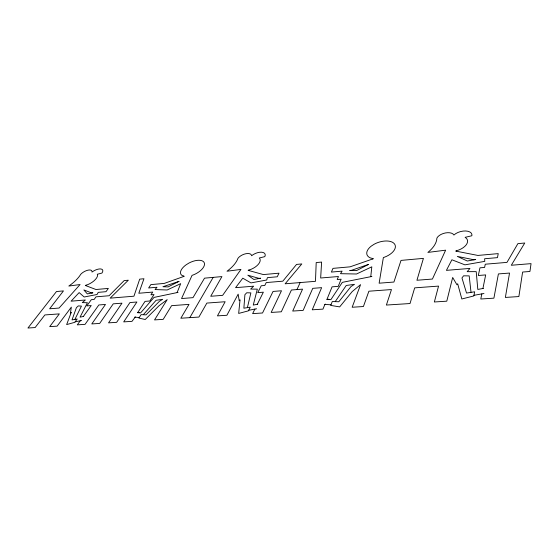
<?xml version="1.0" encoding="UTF-8"?>
<svg xmlns="http://www.w3.org/2000/svg" width="559" height="559" viewBox="0 0 559 559"><rect width="100%" height="100%" fill="white"/><g stroke="black" fill="none" stroke-linecap="round" stroke-linejoin="round"><path stroke-width="0.84" d="M372.65 258.985L372.699 258.51M481.823 293.894L480.782 299.009L493.904 298.164L498.404 273.924L509.529 273.065L505.371 297.43L518.871 296.563L522.609 272.044L529.932 271.478L531.05 263.638L511.296 265.252L524.747 243.011L517.879 243.654L506.964 262.388L485.268 264.211L484.597 267.447L479.957 267.824L478.322 275.489L485.673 274.916L482.92 288.493M247.427 307.478L250.872 292.895L246.736 292.762L244.905 294.684L243.871 308.205L250.257 307.157L248.378 310.853L238.665 313.438L240.035 299.82L239.196 300.707L238.155 294.146L226.891 315.276L217.444 315.877L225.151 301.734L206.865 303.076L198.906 317.065L180.83 318.225L189.012 304.382L171.599 305.661L163.193 319.357L154.536 319.909L167.183 299.652L158.952 305.808L145.228 319.496L138.898 318.092L141.134 314.626L146.004 314.864L159.469 301.266L162.669 299.331L156.115 300.274L143.439 314.591M183.562 276.53L183.729 276.104M325.597 304.138L324.884 304.403L322.955 309.12L312.257 309.805L321.642 287.654L312.747 288.346L303.153 310.392L292.713 311.056L302.552 289.143L291.414 290.002L281.317 311.789L271.171 312.439L281.498 290.778L273.051 291.435L262.534 312.991L252.633 313.627L254.904 309.092M483.43 288.395L477.812 289.429L476.212 271.639L467.184 271.66L469.951 268.418L446.41 270.353L451.896 259.774L464.92 264.847L484.751 261.367L484.625 258.747L497.468 257.636L498.237 253.618L477.875 255.435L455.592 251.068L459.149 249.866A13.702 7.442 -15 0 0 466.569 238.483L465.13 237.337L471.894 235.744A10.244 5.506 -14.8 0 0 465.661 230.979A10.244 5.506 -14.8 0 0 453.915 235.025A9.098 4.884 -15.5 0 0 445.53 232.928A9.098 4.884 -15.5 0 0 436.886 238.127A32.911 17.671 -17.4 0 1 427.88 252.416L445.635 250.173L432.428 279.053L416.93 280.255L423.422 258.377L401.013 260.403L393.927 282.043L379.128 283.189L383.376 257.517L384.431 257.21A14.876 8.001 -18.5 0 0 394.437 243.85A14.876 8.001 -18.5 0 0 374.195 244.206L371.211 246.149A14.876 8.001 -18.5 0 0 370.554 257.978L373.468 258.698L350.06 266.839L332.968 268.369L331.41 272.079L342.094 271.15L340.501 273.693L356.523 274.001L371.812 266.825L370.771 276.565L371.889 276.467L342.318 282.351L330.865 299.666L326.931 299.414L332.081 286.844L338.251 286.369L341.13 279.207L337.217 279.528L338.447 276.516L320.663 278.005L321.607 262.073L316.205 262.576L315.472 281.317L285.146 283.797L301.804 263.932L296.536 264.421L282.819 281.177L266.245 282.568L264.784 285.467L261.235 285.761L257.755 292.623L263.359 292.182L257.308 304.292M296.962 289.576L300.162 282.568M74.941 319.273L81.453 306.087L78.309 305.92L76.394 307.66L72.027 319.902L77.191 319L74.78 322.326L66.654 324.583L71.293 312.278L70.413 313.075L71.349 307.101L57.137 326.149L49.716 326.624L59.338 313.885L44.881 314.941L35.126 327.56L27.95 328.021L56.473 291.532L63.46 290.904L49.639 308.785L59.072 308.051L80.07 284.538L68.806 286.047A26.154 11.068 -29.8 0 0 80.727 274.301A7.085 3.081 -29.1 0 1 88.168 270.13A7.085 3.081 -29.1 0 1 91.997 272.072A7.91 3.48 -28.9 0 1 100.648 268.942A7.91 3.48 -28.9 0 1 101.934 273.072L97.315 274.245L97.587 275.245A10.621 4.675 -29.2 0 1 87.945 284.552L85.345 285.474L95.966 289.513L108.341 288.409L106 291.679L98.223 292.357L97.063 294.502L84.192 296.997L79.147 292.595L71.084 301.175L85.373 300.001L82.292 302.601L87.414 302.74L80.049 317.149L83.689 316.401M456.347 251.215L456.612 250.705M189.815 317.652L213.175 277.376M135.355 316.904L131.994 321.355L123.714 321.886L136.892 302.007L129.947 302.545L116.649 322.34L108.551 322.857L121.981 303.167L113.253 303.844L99.684 323.423L91.781 323.934L105.476 304.445L98.838 304.962L85.045 324.36L77.31 324.856L80.237 320.789M257.713 304.208L253.262 305.074L257.336 289.143L250.635 289.073L253.646 286.18L235.584 287.668L242.781 278.186L250.97 282.91L266.713 280.003L267.398 277.641L277.236 276.789L279.004 273.183L263.38 274.574L248.105 270.346L251.11 269.305A11.711 5.946 -24.2 0 0 260.033 259.062L259.306 257.992L264.819 256.637A8.734 4.416 -23.8 0 0 261.598 252.207A8.734 4.416 -23.8 0 0 251.62 255.729A7.805 3.906 -24.3 0 0 245.967 253.702A7.805 3.906 -24.3 0 0 237.952 258.335A28.607 14.052 -25.5 0 1 227.003 271.227L240.943 269.417L222.636 295.348L210.729 296.27L221.923 276.586L204.524 278.158L192.995 297.654L181.556 298.541L192.072 275.321L192.96 275.056A13.032 6.338 -26.2 0 0 204.349 262.982A13.032 6.338 -26.2 0 0 188.956 263.051L186.14 264.791A13.032 6.338 -26.2 0 0 182.262 275.594L184.253 276.286L164.241 283.42L150.846 284.615L148.631 287.976L156.995 287.249L155.074 289.548L167.12 289.995L180.69 283.658L177.147 292.469L178.021 292.392L154.032 297.409L140.568 312.928L137.668 312.663L145.033 301.378L149.84 301.001L154.011 294.551L150.958 294.803L152.726 292.084L138.814 293.251L143.956 278.738L139.694 279.144L133.95 296.2L110.151 298.15L128.325 280.206L124.161 280.597L109.082 295.739L96.015 296.836L94.115 299.463L91.313 299.694L86.806 305.899L91.222 305.556L83.354 316.471M335.316 301.469L346.224 285.474L354.476 284.342L351.045 286.515L338.817 301.748L332.291 301.539L330.739 305.41L339.669 306.898L352.219 291.546L360.576 284.636L352.163 307.247L363.413 306.528L368.884 291.211L391.468 289.555L386.388 305.053L410.026 303.537L414.68 287.857L438.556 286.103L434.357 301.979L446.788 301.182L452.671 277.481L456.941 284.762L457.681 283.762L461.832 298.981L473.794 295.956L474.682 291.798L466.534 293.056L461.965 277.984L463.572 275.811L469.19 275.901L471.006 292.196M248.622 270.493L248.979 270.025M85.709 285.614L86.107 285.188M75.151 321.816L81.628 320.51M248.664 310.287L256.602 308.764M473.927 295.32L483.975 293.51M137.668 312.663L139.198 312.509M326.931 299.414L328.888 299.226M324.884 304.403L330.977 304.816M134.747 317.135L139.24 317.561M368.591 264.372L356.558 270.598L349.717 270.486L351.471 270.332L368.591 264.372M178.957 281.387L168.105 286.907L162.955 286.732L178.957 281.387M92.787 292.832L87.337 293.894L83.843 289.918L91.55 292.937L92.787 292.832M260.529 278.242L253.863 279.479L247.847 275.203L258.964 278.375L260.529 278.242M475.674 259.53L467.289 261.011L457.36 256.406L473.634 259.704L475.674 259.53"/></g></svg>
